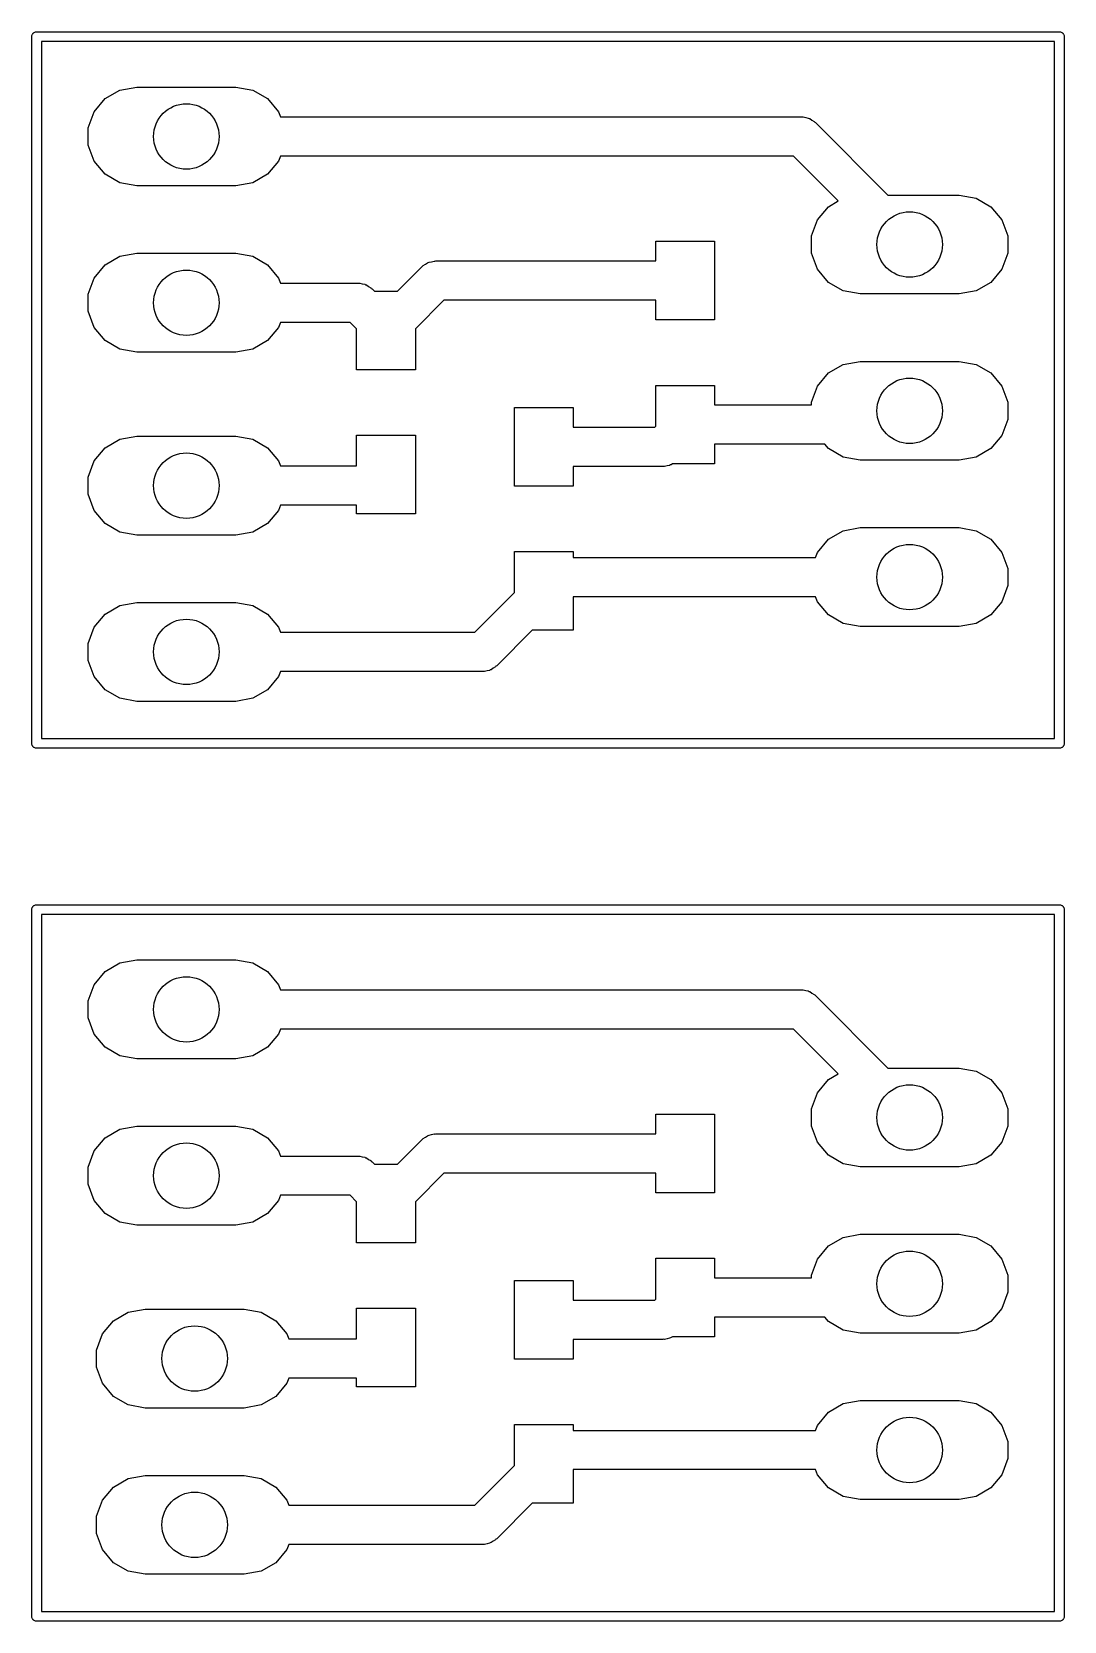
# Model space of a CAD drawing. Extents: x 105.3 to 143.6, y -126.8 to -86.8.
# Drawn here: x 127.81 to 143.59, y -126.82 to -102.54 of the extents above; entities that cross this region are included whole.
import ezdxf

# ---------------------------------------------------------------- set-up
doc = ezdxf.new("R2010")
doc.units = 0
doc.header["$MEASUREMENT"] = 0
doc.layers.add('BLACK', color=7, linetype='CONTINUOUS')

msp = doc.modelspace()

# ---------------------------------------------------------------- linework, layer by layer
at = {"layer": 'Black'}
for p, q in [((127.814, -102.616), (127.815, -102.61)), ((127.814, -113.411), (127.814, -102.616)), ((127.815, -102.603), (127.817, -102.597)), ((127.815, -102.61), (127.815, -102.603)), ((127.817, -102.597), (127.819, -102.59)), ((127.819, -102.59), (127.822, -102.585)), ((127.822, -102.585), (127.824, -102.579)), ((127.824, -102.579), (127.828, -102.573)), ((127.828, -102.573), (127.832, -102.568)), ((127.832, -102.568), (127.837, -102.564)), ((127.837, -102.564), (127.841, -102.559)), ((127.841, -102.559), (127.846, -102.555)), ((127.846, -102.555), (127.852, -102.551)), ((127.852, -102.551), (127.858, -102.549)), ((127.858, -102.549), (127.863, -102.546)), ((127.863, -102.546), (127.87, -102.544)), ((127.87, -102.544), (127.876, -102.542)), ((127.876, -102.542), (127.883, -102.542)), ((127.883, -102.542), (127.889, -102.541)), ((127.889, -102.541), (143.51, -102.541)), ((127.964, -102.691), (127.964, -113.336)), ((143.435, -102.691), (127.964, -102.691)), ((143.435, -113.336), (143.435, -102.691)), ((143.51, -102.541), (143.516, -102.542)), ((143.516, -102.542), (143.523, -102.542)), ((143.523, -102.542), (143.529, -102.544)), ((143.529, -102.544), (143.536, -102.546)), ((143.536, -102.546), (143.541, -102.549)), ((143.541, -102.549), (143.548, -102.551)), ((143.548, -102.551), (143.553, -102.555)), ((143.553, -102.555), (143.558, -102.559)), ((143.558, -102.559), (143.562, -102.564)), ((143.562, -102.564), (143.567, -102.568)), ((143.567, -102.568), (143.571, -102.573)), ((143.571, -102.573), (143.575, -102.579)), ((143.575, -102.579), (143.577, -102.585)), ((143.577, -102.585), (143.58, -102.59)), ((143.58, -102.59), (143.582, -102.597)), ((143.582, -102.597), (143.584, -102.603)), ((143.584, -102.603), (143.584, -102.61)), ((143.584, -102.61), (143.585, -102.616)), ((143.585, -102.616), (143.585, -113.411)), ((128.934, -103.562), (129.161, -103.431)), ((129.161, -103.431), (129.419, -103.385)), ((129.419, -103.385), (130.931, -103.385)), ((130.931, -103.385), (131.189, -103.431)), ((131.189, -103.431), (131.416, -103.562)), ((128.765, -103.763), (128.934, -103.562)), ((131.416, -103.562), (131.585, -103.763)), ((128.676, -104.009), (128.765, -103.763)), ((131.585, -103.763), (131.613, -103.84)), ((131.613, -103.84), (139.573, -103.84)), ((139.573, -103.84), (139.586, -103.842)), ((139.586, -103.842), (139.599, -103.841)), ((139.599, -103.841), (139.637, -103.851)), ((139.637, -103.851), (139.676, -103.858)), ((139.676, -103.858), (139.687, -103.865)), ((139.687, -103.865), (139.7, -103.868)), ((139.7, -103.868), (139.732, -103.891)), ((139.732, -103.891), (139.766, -103.91)), ((139.766, -103.91), (139.774, -103.92)), ((128.676, -104.271), (128.676, -104.009)), ((139.774, -103.92), (139.785, -103.928)), ((139.785, -103.928), (140.893, -105.036)), ((128.765, -104.518), (128.676, -104.271)), ((128.934, -104.718), (128.765, -104.518)), ((131.585, -104.518), (131.416, -104.718)), ((131.613, -104.44), (131.585, -104.518)), ((139.449, -104.44), (131.613, -104.44)), ((140.134, -105.125), (139.449, -104.44)), ((129.161, -104.849), (128.934, -104.718)), ((129.419, -104.895), (129.161, -104.849)), ((131.189, -104.849), (130.931, -104.895)), ((131.416, -104.718), (131.189, -104.849)), ((130.931, -104.895), (129.419, -104.895)), ((139.983, -105.213), (140.134, -105.125)), ((140.893, -105.036), (141.98, -105.036)), ((141.98, -105.036), (142.238, -105.082)), ((142.238, -105.082), (142.465, -105.213)), ((139.814, -105.414), (139.983, -105.213)), ((142.465, -105.213), (142.634, -105.414)), ((139.725, -105.66), (139.814, -105.414)), ((142.634, -105.414), (142.723, -105.66)), ((137.345, -106.042), (137.345, -105.742)), ((137.345, -105.742), (138.245, -105.742)), ((138.245, -105.742), (138.245, -106.942)), ((139.725, -105.922), (139.725, -105.66)), ((142.723, -105.66), (142.723, -105.922)), ((128.765, -106.303), (128.934, -106.102)), ((128.934, -106.102), (129.161, -105.971)), ((129.161, -105.971), (129.419, -105.925)), ((129.419, -105.925), (130.931, -105.925)), ((130.931, -105.925), (131.189, -105.971)), ((131.189, -105.971), (131.416, -106.102)), ((131.416, -106.102), (131.585, -106.303)), ((133.792, -106.112), (133.826, -106.093)), ((133.826, -106.093), (133.858, -106.07)), ((133.858, -106.07), (133.871, -106.067)), ((133.871, -106.067), (133.882, -106.06)), ((133.882, -106.06), (133.921, -106.053)), ((133.921, -106.053), (133.959, -106.043)), ((133.959, -106.043), (133.972, -106.044)), ((133.972, -106.044), (133.985, -106.042)), ((133.985, -106.042), (137.345, -106.042)), ((139.814, -106.169), (139.725, -105.922)), ((142.723, -105.922), (142.634, -106.169)), ((128.676, -106.549), (128.765, -106.303)), ((131.585, -106.303), (131.613, -106.38)), ((133.399, -106.504), (133.773, -106.13)), ((133.773, -106.13), (133.784, -106.122)), ((133.784, -106.122), (133.792, -106.112)), ((139.983, -106.369), (139.814, -106.169)), ((142.634, -106.169), (142.465, -106.369)), ((128.676, -106.811), (128.676, -106.549)), ((131.613, -106.38), (132.799, -106.38)), ((132.799, -106.38), (132.812, -106.382)), ((132.812, -106.382), (132.825, -106.381)), ((132.825, -106.381), (132.863, -106.391)), ((132.863, -106.391), (132.902, -106.398)), ((132.902, -106.398), (132.913, -106.405)), ((132.913, -106.405), (132.926, -106.408)), ((132.926, -106.408), (132.958, -106.431)), ((132.958, -106.431), (132.992, -106.45)), ((132.992, -106.45), (133, -106.46)), ((133, -106.46), (133.011, -106.468)), ((133.011, -106.468), (133.047, -106.504)), ((133.047, -106.504), (133.399, -106.504)), ((140.21, -106.5), (139.983, -106.369)), ((140.468, -106.546), (140.21, -106.5)), ((141.98, -106.546), (140.468, -106.546)), ((142.238, -106.5), (141.98, -106.546)), ((142.465, -106.369), (142.238, -106.5)), ((128.765, -107.058), (128.676, -106.811)), ((134.109, -106.642), (133.673, -107.078)), ((137.345, -106.642), (134.109, -106.642)), ((137.345, -106.942), (137.345, -106.642)), ((128.934, -107.258), (128.765, -107.058)), ((131.585, -107.058), (131.416, -107.258)), ((131.613, -106.98), (131.585, -107.058)), ((132.675, -106.98), (131.613, -106.98)), ((132.773, -107.078), (132.675, -106.98)), ((138.245, -106.942), (137.345, -106.942)), ((129.161, -107.389), (128.934, -107.258)), ((131.416, -107.258), (131.189, -107.389)), ((132.773, -107.704), (132.773, -107.078)), ((133.673, -107.078), (133.673, -107.704)), ((129.419, -107.435), (129.161, -107.389)), ((130.931, -107.435), (129.419, -107.435)), ((131.189, -107.389), (130.931, -107.435)), ((133.673, -107.704), (132.773, -107.704)), ((139.814, -107.954), (139.983, -107.753)), ((139.983, -107.753), (140.21, -107.622)), ((140.21, -107.622), (140.468, -107.576)), ((140.468, -107.576), (141.98, -107.576)), ((141.98, -107.576), (142.238, -107.622)), ((142.238, -107.622), (142.465, -107.753)), ((142.465, -107.753), (142.634, -107.954)), ((137.345, -108.568), (137.345, -107.942)), ((137.345, -107.942), (138.245, -107.942)), ((138.245, -107.942), (138.245, -108.242)), ((139.725, -108.2), (139.814, -107.954)), ((142.634, -107.954), (142.723, -108.2)), ((135.186, -109.482), (135.186, -108.282)), ((135.186, -108.282), (136.086, -108.282)), ((136.086, -108.282), (136.086, -108.582)), ((138.245, -108.242), (139.725, -108.242)), ((139.725, -108.242), (139.725, -108.2)), ((142.723, -108.2), (142.723, -108.462)), ((142.723, -108.462), (142.634, -108.709)), ((128.934, -108.896), (129.161, -108.765)), ((129.161, -108.765), (129.419, -108.719)), ((129.419, -108.719), (130.931, -108.719)), ((130.931, -108.719), (131.189, -108.765)), ((131.189, -108.765), (131.416, -108.896)), ((132.773, -109.174), (132.773, -108.704)), ((132.773, -108.704), (133.673, -108.704)), ((133.673, -108.704), (133.673, -109.904)), ((136.086, -108.582), (137.331, -108.582)), ((137.331, -108.582), (137.345, -108.568)), ((142.634, -108.709), (142.465, -108.909)), ((128.765, -109.097), (128.934, -108.896)), ((131.416, -108.896), (131.585, -109.097)), ((139.926, -108.842), (138.245, -108.842)), ((138.245, -108.842), (138.245, -109.142)), ((139.983, -108.909), (139.926, -108.842)), ((140.21, -109.04), (139.983, -108.909)), ((142.465, -108.909), (142.238, -109.04)), ((128.676, -109.343), (128.765, -109.097)), ((131.585, -109.097), (131.613, -109.174)), ((131.613, -109.174), (132.773, -109.174)), ((137.455, -109.182), (136.086, -109.182)), ((136.086, -109.182), (136.086, -109.482)), ((137.468, -109.18), (137.455, -109.182)), ((137.481, -109.181), (137.468, -109.18)), ((137.519, -109.171), (137.481, -109.181)), ((137.558, -109.164), (137.519, -109.171)), ((137.569, -109.157), (137.558, -109.164)), ((137.582, -109.154), (137.569, -109.157)), ((137.599, -109.142), (137.582, -109.154)), ((138.245, -109.142), (137.599, -109.142)), ((140.468, -109.086), (140.21, -109.04)), ((141.98, -109.086), (140.468, -109.086)), ((142.238, -109.04), (141.98, -109.086)), ((128.676, -109.605), (128.676, -109.343)), ((136.086, -109.482), (135.186, -109.482)), ((128.765, -109.852), (128.676, -109.605)), ((128.934, -110.052), (128.765, -109.852)), ((131.585, -109.852), (131.416, -110.052)), ((131.613, -109.774), (131.585, -109.852)), ((132.773, -109.774), (131.613, -109.774)), ((132.773, -109.904), (132.773, -109.774)), ((133.673, -109.904), (132.773, -109.904)), ((129.161, -110.183), (128.934, -110.052)), ((129.419, -110.229), (129.161, -110.183)), ((130.931, -110.229), (129.419, -110.229)), ((131.189, -110.183), (130.931, -110.229)), ((131.416, -110.052), (131.189, -110.183)), ((139.983, -110.293), (140.21, -110.162)), ((140.21, -110.162), (140.468, -110.116)), ((140.468, -110.116), (141.98, -110.116)), ((141.98, -110.116), (142.238, -110.162)), ((142.238, -110.162), (142.465, -110.293)), ((139.814, -110.494), (139.983, -110.293)), ((142.465, -110.293), (142.634, -110.494)), ((135.186, -111.108), (135.186, -110.482)), ((135.186, -110.482), (136.086, -110.482)), ((136.086, -110.482), (136.086, -110.571)), ((136.086, -110.571), (139.786, -110.571)), ((139.786, -110.571), (139.814, -110.494)), ((142.634, -110.494), (142.723, -110.74)), ((142.723, -110.74), (142.723, -111.002)), ((134.58, -111.714), (135.186, -111.108)), ((139.786, -111.171), (136.086, -111.171)), ((136.086, -111.171), (136.086, -111.682)), ((139.814, -111.249), (139.786, -111.171)), ((142.723, -111.002), (142.634, -111.249)), ((128.765, -111.637), (128.934, -111.436)), ((128.934, -111.436), (129.161, -111.305)), ((129.161, -111.305), (129.419, -111.259)), ((129.419, -111.259), (130.931, -111.259)), ((130.931, -111.259), (131.189, -111.305)), ((131.189, -111.305), (131.416, -111.436)), ((131.416, -111.436), (131.585, -111.637)), ((139.983, -111.449), (139.814, -111.249)), ((142.634, -111.249), (142.465, -111.449)), ((128.676, -111.883), (128.765, -111.637)), ((131.585, -111.637), (131.613, -111.714)), ((135.46, -111.682), (134.916, -112.226)), ((136.086, -111.682), (135.46, -111.682)), ((140.21, -111.58), (139.983, -111.449)), ((140.468, -111.626), (140.21, -111.58)), ((141.98, -111.626), (140.468, -111.626)), ((142.238, -111.58), (141.98, -111.626)), ((142.465, -111.449), (142.238, -111.58)), ((128.676, -112.145), (128.676, -111.883)), ((131.613, -111.714), (134.58, -111.714)), ((128.765, -112.392), (128.676, -112.145)), ((128.934, -112.592), (128.765, -112.392)), ((131.585, -112.392), (131.416, -112.592)), ((131.613, -112.314), (131.585, -112.392)), ((134.704, -112.314), (131.613, -112.314)), ((134.717, -112.312), (134.704, -112.314)), ((134.73, -112.313), (134.717, -112.312)), ((134.768, -112.303), (134.73, -112.313)), ((134.807, -112.296), (134.768, -112.303)), ((134.818, -112.289), (134.807, -112.296)), ((134.831, -112.286), (134.818, -112.289)), ((134.863, -112.263), (134.831, -112.286)), ((134.897, -112.244), (134.863, -112.263)), ((134.905, -112.234), (134.897, -112.244)), ((134.916, -112.226), (134.905, -112.234)), ((129.161, -112.723), (128.934, -112.592)), ((131.416, -112.592), (131.189, -112.723)), ((129.419, -112.769), (129.161, -112.723)), ((130.931, -112.769), (129.419, -112.769)), ((131.189, -112.723), (130.931, -112.769)), ((127.964, -113.336), (143.435, -113.336)), ((127.815, -113.417), (127.814, -113.411)), ((127.815, -113.424), (127.815, -113.417)), ((127.817, -113.43), (127.815, -113.424)), ((127.819, -113.437), (127.817, -113.43)), ((127.822, -113.442), (127.819, -113.437)), ((127.824, -113.449), (127.822, -113.442)), ((127.828, -113.454), (127.824, -113.449)), ((127.832, -113.459), (127.828, -113.454)), ((127.837, -113.463), (127.832, -113.459)), ((127.841, -113.468), (127.837, -113.463)), ((127.846, -113.472), (127.841, -113.468)), ((127.852, -113.476), (127.846, -113.472)), ((127.858, -113.478), (127.852, -113.476)), ((127.863, -113.481), (127.858, -113.478)), ((127.87, -113.483), (127.863, -113.481)), ((127.876, -113.485), (127.87, -113.483)), ((127.883, -113.485), (127.876, -113.485)), ((127.889, -113.486), (127.883, -113.485)), ((143.51, -113.486), (127.889, -113.486)), ((143.516, -113.485), (143.51, -113.486)), ((143.523, -113.485), (143.516, -113.485)), ((143.529, -113.483), (143.523, -113.485)), ((143.536, -113.481), (143.529, -113.483)), ((143.541, -113.478), (143.536, -113.481)), ((143.548, -113.476), (143.541, -113.478)), ((143.553, -113.472), (143.548, -113.476)), ((143.558, -113.468), (143.553, -113.472)), ((143.562, -113.463), (143.558, -113.468)), ((143.567, -113.459), (143.562, -113.463)), ((143.571, -113.454), (143.567, -113.459)), ((143.575, -113.449), (143.571, -113.454)), ((143.577, -113.442), (143.575, -113.449)), ((143.58, -113.437), (143.577, -113.442)), ((143.582, -113.43), (143.58, -113.437)), ((143.584, -113.424), (143.582, -113.43)), ((143.585, -113.411), (143.584, -113.417)), ((143.584, -113.417), (143.584, -113.424)), ((127.814, -115.951), (127.815, -115.945)), ((127.814, -126.746), (127.814, -115.951)), ((127.815, -115.938), (127.817, -115.932)), ((127.815, -115.945), (127.815, -115.938)), ((127.817, -115.932), (127.819, -115.925)), ((127.819, -115.925), (127.822, -115.92)), ((127.822, -115.92), (127.824, -115.914)), ((127.824, -115.914), (127.828, -115.908)), ((127.828, -115.908), (127.832, -115.903)), ((127.832, -115.903), (127.837, -115.899)), ((127.837, -115.899), (127.841, -115.894)), ((127.841, -115.894), (127.846, -115.89)), ((127.846, -115.89), (127.852, -115.886)), ((127.852, -115.886), (127.858, -115.884)), ((127.858, -115.884), (127.863, -115.881)), ((127.863, -115.881), (127.87, -115.879)), ((127.87, -115.879), (127.876, -115.877)), ((127.876, -115.877), (127.883, -115.877)), ((127.883, -115.877), (127.889, -115.876)), ((127.889, -115.876), (143.51, -115.876)), ((127.964, -116.026), (127.964, -126.671)), ((143.435, -116.026), (127.964, -116.026)), ((143.435, -126.671), (143.435, -116.026)), ((143.51, -115.876), (143.516, -115.877)), ((143.516, -115.877), (143.523, -115.877)), ((143.523, -115.877), (143.529, -115.879)), ((143.529, -115.879), (143.536, -115.881)), ((143.536, -115.881), (143.541, -115.884)), ((143.541, -115.884), (143.548, -115.886)), ((143.548, -115.886), (143.553, -115.89)), ((143.553, -115.89), (143.558, -115.894)), ((143.558, -115.894), (143.562, -115.899)), ((143.562, -115.899), (143.567, -115.903)), ((143.567, -115.903), (143.571, -115.908)), ((143.571, -115.908), (143.575, -115.914)), ((143.575, -115.914), (143.577, -115.92)), ((143.577, -115.92), (143.58, -115.925)), ((143.58, -115.925), (143.582, -115.932)), ((143.582, -115.932), (143.584, -115.938)), ((143.584, -115.938), (143.584, -115.945)), ((143.584, -115.945), (143.585, -115.951)), ((143.585, -115.951), (143.585, -126.746)), ((128.934, -116.897), (129.161, -116.766)), ((129.161, -116.766), (129.419, -116.72)), ((129.419, -116.72), (130.931, -116.72)), ((130.931, -116.72), (131.189, -116.766)), ((131.189, -116.766), (131.416, -116.897)), ((128.765, -117.098), (128.934, -116.897)), ((131.416, -116.897), (131.585, -117.098)), ((128.676, -117.344), (128.765, -117.098)), ((131.585, -117.098), (131.613, -117.175)), ((131.613, -117.175), (139.573, -117.175)), ((139.573, -117.175), (139.586, -117.177)), ((139.586, -117.177), (139.599, -117.176)), ((139.599, -117.176), (139.637, -117.186)), ((139.637, -117.186), (139.676, -117.193)), ((139.676, -117.193), (139.687, -117.2)), ((139.687, -117.2), (139.7, -117.203)), ((139.7, -117.203), (139.732, -117.226)), ((139.732, -117.226), (139.766, -117.245)), ((139.766, -117.245), (139.774, -117.255)), ((139.774, -117.255), (139.785, -117.263)), ((139.785, -117.263), (140.893, -118.371)), ((128.676, -117.606), (128.676, -117.344)), ((128.765, -117.853), (128.676, -117.606)), ((128.934, -118.053), (128.765, -117.853)), ((131.585, -117.853), (131.416, -118.053)), ((131.613, -117.775), (131.585, -117.853)), ((139.449, -117.775), (131.613, -117.775)), ((140.134, -118.46), (139.449, -117.775)), ((129.161, -118.184), (128.934, -118.053)), ((129.419, -118.23), (129.161, -118.184)), ((130.931, -118.23), (129.419, -118.23)), ((131.189, -118.184), (130.931, -118.23)), ((131.416, -118.053), (131.189, -118.184)), ((139.983, -118.548), (140.134, -118.46)), ((140.893, -118.371), (141.98, -118.371)), ((141.98, -118.371), (142.238, -118.417)), ((142.238, -118.417), (142.465, -118.548)), ((139.814, -118.749), (139.983, -118.548)), ((142.465, -118.548), (142.634, -118.749)), ((139.725, -118.995), (139.814, -118.749)), ((142.634, -118.749), (142.723, -118.995)), ((137.345, -119.377), (137.345, -119.077)), ((137.345, -119.077), (138.245, -119.077)), ((138.245, -119.077), (138.245, -120.277)), ((139.725, -119.257), (139.725, -118.995)), ((142.723, -118.995), (142.723, -119.257)), ((128.765, -119.638), (128.934, -119.437)), ((128.934, -119.437), (129.161, -119.306)), ((129.161, -119.306), (129.419, -119.26)), ((129.419, -119.26), (130.931, -119.26)), ((130.931, -119.26), (131.189, -119.306)), ((131.189, -119.306), (131.416, -119.437)), ((131.416, -119.437), (131.585, -119.638)), ((133.773, -119.465), (133.784, -119.457)), ((133.784, -119.457), (133.792, -119.447)), ((133.792, -119.447), (133.826, -119.428)), ((133.826, -119.428), (133.858, -119.405)), ((133.858, -119.405), (133.871, -119.402)), ((133.871, -119.402), (133.882, -119.395)), ((133.882, -119.395), (133.921, -119.388)), ((133.921, -119.388), (133.959, -119.378)), ((133.959, -119.378), (133.972, -119.379)), ((133.972, -119.379), (133.985, -119.377)), ((133.985, -119.377), (137.345, -119.377)), ((139.814, -119.504), (139.725, -119.257)), ((142.723, -119.257), (142.634, -119.504)), ((128.676, -119.884), (128.765, -119.638)), ((131.585, -119.638), (131.613, -119.715)), ((133.399, -119.839), (133.773, -119.465)), ((139.983, -119.704), (139.814, -119.504)), ((142.634, -119.504), (142.465, -119.704)), ((128.676, -120.146), (128.676, -119.884)), ((131.613, -119.715), (132.799, -119.715)), ((132.799, -119.715), (132.812, -119.717)), ((132.812, -119.717), (132.825, -119.716)), ((132.825, -119.716), (132.863, -119.726)), ((132.863, -119.726), (132.902, -119.733)), ((132.902, -119.733), (132.913, -119.74)), ((132.913, -119.74), (132.926, -119.743)), ((132.926, -119.743), (132.958, -119.766)), ((132.958, -119.766), (132.992, -119.785)), ((132.992, -119.785), (133, -119.795)), ((133, -119.795), (133.011, -119.803)), ((133.011, -119.803), (133.047, -119.839)), ((133.047, -119.839), (133.399, -119.839)), ((140.21, -119.835), (139.983, -119.704)), ((140.468, -119.881), (140.21, -119.835)), ((141.98, -119.881), (140.468, -119.881)), ((142.238, -119.835), (141.98, -119.881)), ((142.465, -119.704), (142.238, -119.835)), ((128.765, -120.393), (128.676, -120.146)), ((134.109, -119.977), (133.673, -120.413)), ((137.345, -119.977), (134.109, -119.977)), ((137.345, -120.277), (137.345, -119.977)), ((128.934, -120.593), (128.765, -120.393)), ((131.585, -120.393), (131.416, -120.593)), ((131.613, -120.315), (131.585, -120.393)), ((132.675, -120.315), (131.613, -120.315)), ((132.773, -120.413), (132.675, -120.315)), ((132.773, -121.039), (132.773, -120.413)), ((133.673, -120.413), (133.673, -121.039)), ((138.245, -120.277), (137.345, -120.277)), ((129.161, -120.724), (128.934, -120.593)), ((131.416, -120.593), (131.189, -120.724)), ((129.419, -120.77), (129.161, -120.724)), ((130.931, -120.77), (129.419, -120.77)), ((131.189, -120.724), (130.931, -120.77)), ((140.21, -120.957), (140.468, -120.911)), ((140.468, -120.911), (141.98, -120.911)), ((141.98, -120.911), (142.238, -120.957)), ((133.673, -121.039), (132.773, -121.039)), ((139.814, -121.289), (139.983, -121.088)), ((139.983, -121.088), (140.21, -120.957)), ((142.238, -120.957), (142.465, -121.088)), ((142.465, -121.088), (142.634, -121.289)), ((137.345, -121.903), (137.345, -121.277)), ((137.345, -121.277), (138.245, -121.277)), ((138.245, -121.277), (138.245, -121.577)), ((139.725, -121.535), (139.814, -121.289)), ((142.634, -121.289), (142.723, -121.535)), ((135.186, -122.817), (135.186, -121.617)), ((135.186, -121.617), (136.086, -121.617)), ((136.086, -121.617), (136.086, -121.917)), ((138.245, -121.577), (139.725, -121.577)), ((139.725, -121.577), (139.725, -121.535)), ((142.723, -121.535), (142.723, -121.797)), ((142.723, -121.797), (142.634, -122.044)), ((129.061, -122.231), (129.288, -122.1)), ((129.288, -122.1), (129.546, -122.054)), ((129.546, -122.054), (131.058, -122.054)), ((131.058, -122.054), (131.316, -122.1)), ((131.316, -122.1), (131.543, -122.231)), ((132.773, -122.509), (132.773, -122.039)), ((132.773, -122.039), (133.673, -122.039)), ((133.673, -122.039), (133.673, -123.239)), ((136.086, -121.917), (137.331, -121.917)), ((137.331, -121.917), (137.345, -121.903)), ((142.634, -122.044), (142.465, -122.244)), ((128.892, -122.432), (129.061, -122.231)), ((131.543, -122.231), (131.712, -122.432)), ((139.926, -122.177), (138.245, -122.177)), ((138.245, -122.177), (138.245, -122.477)), ((139.983, -122.244), (139.926, -122.177)), ((140.21, -122.375), (139.983, -122.244)), ((142.465, -122.244), (142.238, -122.375)), ((128.803, -122.678), (128.892, -122.432)), ((131.712, -122.432), (131.74, -122.509)), ((131.74, -122.509), (132.773, -122.509)), ((137.455, -122.517), (136.086, -122.517)), ((136.086, -122.517), (136.086, -122.817)), ((137.468, -122.515), (137.455, -122.517)), ((137.481, -122.516), (137.468, -122.515)), ((137.519, -122.506), (137.481, -122.516)), ((137.558, -122.499), (137.519, -122.506)), ((137.569, -122.492), (137.558, -122.499)), ((137.582, -122.489), (137.569, -122.492)), ((137.599, -122.477), (137.582, -122.489)), ((138.245, -122.477), (137.599, -122.477)), ((140.468, -122.421), (140.21, -122.375)), ((141.98, -122.421), (140.468, -122.421)), ((142.238, -122.375), (141.98, -122.421)), ((128.803, -122.94), (128.803, -122.678)), ((136.086, -122.817), (135.186, -122.817)), ((128.892, -123.187), (128.803, -122.94)), ((129.061, -123.387), (128.892, -123.187)), ((131.712, -123.187), (131.543, -123.387)), ((131.74, -123.109), (131.712, -123.187)), ((132.773, -123.109), (131.74, -123.109)), ((132.773, -123.239), (132.773, -123.109)), ((133.673, -123.239), (132.773, -123.239)), ((129.288, -123.518), (129.061, -123.387)), ((129.546, -123.564), (129.288, -123.518)), ((131.058, -123.564), (129.546, -123.564)), ((131.316, -123.518), (131.058, -123.564)), ((131.543, -123.387), (131.316, -123.518)), ((139.983, -123.628), (140.21, -123.497)), ((140.21, -123.497), (140.468, -123.451)), ((140.468, -123.451), (141.98, -123.451)), ((141.98, -123.451), (142.238, -123.497)), ((142.238, -123.497), (142.465, -123.628)), ((135.186, -124.443), (135.186, -123.817)), ((135.186, -123.817), (136.086, -123.817)), ((136.086, -123.817), (136.086, -123.906)), ((139.814, -123.829), (139.983, -123.628)), ((142.465, -123.628), (142.634, -123.829)), ((136.086, -123.906), (139.786, -123.906)), ((139.786, -123.906), (139.814, -123.829)), ((142.634, -123.829), (142.723, -124.075)), ((142.723, -124.075), (142.723, -124.337)), ((134.58, -125.049), (135.186, -124.443)), ((139.786, -124.506), (136.086, -124.506)), ((136.086, -124.506), (136.086, -125.017)), ((139.814, -124.584), (139.786, -124.506)), ((142.723, -124.337), (142.634, -124.584)), ((128.892, -124.972), (129.061, -124.771)), ((129.061, -124.771), (129.288, -124.64)), ((129.288, -124.64), (129.546, -124.594)), ((129.546, -124.594), (131.058, -124.594)), ((131.058, -124.594), (131.316, -124.64)), ((131.316, -124.64), (131.543, -124.771)), ((131.543, -124.771), (131.712, -124.972)), ((139.983, -124.784), (139.814, -124.584)), ((140.21, -124.915), (139.983, -124.784)), ((142.465, -124.784), (142.238, -124.915)), ((142.634, -124.584), (142.465, -124.784)), ((128.803, -125.218), (128.892, -124.972)), ((131.712, -124.972), (131.74, -125.049)), ((135.46, -125.017), (134.916, -125.561)), ((136.086, -125.017), (135.46, -125.017)), ((140.468, -124.961), (140.21, -124.915)), ((141.98, -124.961), (140.468, -124.961)), ((142.238, -124.915), (141.98, -124.961)), ((128.803, -125.48), (128.803, -125.218)), ((131.74, -125.049), (134.58, -125.049)), ((128.892, -125.727), (128.803, -125.48)), ((129.061, -125.927), (128.892, -125.727)), ((131.712, -125.727), (131.543, -125.927)), ((131.74, -125.649), (131.712, -125.727)), ((134.704, -125.649), (131.74, -125.649)), ((134.717, -125.647), (134.704, -125.649)), ((134.73, -125.648), (134.717, -125.647)), ((134.768, -125.638), (134.73, -125.648)), ((134.807, -125.631), (134.768, -125.638)), ((134.818, -125.624), (134.807, -125.631)), ((134.831, -125.621), (134.818, -125.624)), ((134.863, -125.598), (134.831, -125.621)), ((134.897, -125.579), (134.863, -125.598)), ((134.905, -125.569), (134.897, -125.579)), ((134.916, -125.561), (134.905, -125.569)), ((129.288, -126.058), (129.061, -125.927)), ((131.543, -125.927), (131.316, -126.058)), ((129.546, -126.104), (129.288, -126.058)), ((131.058, -126.104), (129.546, -126.104)), ((131.316, -126.058), (131.058, -126.104)), ((127.964, -126.671), (143.435, -126.671)), ((127.815, -126.752), (127.814, -126.746)), ((127.815, -126.759), (127.815, -126.752)), ((127.817, -126.765), (127.815, -126.759)), ((127.819, -126.772), (127.817, -126.765)), ((127.822, -126.777), (127.819, -126.772)), ((127.824, -126.784), (127.822, -126.777)), ((127.828, -126.789), (127.824, -126.784)), ((127.832, -126.794), (127.828, -126.789)), ((127.837, -126.798), (127.832, -126.794)), ((127.841, -126.803), (127.837, -126.798)), ((127.846, -126.807), (127.841, -126.803)), ((127.852, -126.811), (127.846, -126.807)), ((127.858, -126.813), (127.852, -126.811)), ((127.863, -126.816), (127.858, -126.813)), ((127.87, -126.818), (127.863, -126.816)), ((127.876, -126.82), (127.87, -126.818)), ((127.883, -126.82), (127.876, -126.82)), ((127.889, -126.821), (127.883, -126.82)), ((143.51, -126.821), (127.889, -126.821)), ((143.516, -126.82), (143.51, -126.821)), ((143.523, -126.82), (143.516, -126.82)), ((143.529, -126.818), (143.523, -126.82)), ((143.536, -126.816), (143.529, -126.818)), ((143.541, -126.813), (143.536, -126.816)), ((143.548, -126.811), (143.541, -126.813)), ((143.553, -126.807), (143.548, -126.811)), ((143.558, -126.803), (143.553, -126.807)), ((143.562, -126.798), (143.558, -126.803)), ((143.567, -126.794), (143.562, -126.798)), ((143.571, -126.789), (143.567, -126.794)), ((143.575, -126.784), (143.571, -126.789)), ((143.577, -126.777), (143.575, -126.784)), ((143.58, -126.772), (143.577, -126.777)), ((143.582, -126.765), (143.58, -126.772)), ((143.584, -126.759), (143.582, -126.765)), ((143.585, -126.746), (143.584, -126.752)), ((143.584, -126.752), (143.584, -126.759))]:
    msp.add_line(p, q, dxfattribs=at)
for centre in [(130.175, -104.14), (130.175, -104.14), (141.224, -105.791), (141.224, -105.791), (130.175, -106.68), (130.175, -106.68), (141.224, -108.331), (141.224, -108.331), (130.175, -109.474), (130.175, -109.474), (141.224, -110.871), (141.224, -110.871), (130.175, -112.014), (130.175, -112.014), (130.175, -117.475), (130.175, -117.475), (141.224, -119.126), (141.224, -119.126), (130.175, -120.015), (130.175, -120.015), (141.224, -121.666), (141.224, -121.666), (130.302, -122.809), (130.302, -122.809), (141.224, -124.206), (141.224, -124.206), (130.302, -125.349), (130.302, -125.349)]:
    msp.add_circle(centre, 0.5, dxfattribs=at)

doc.saveas('drawing.dxf')
